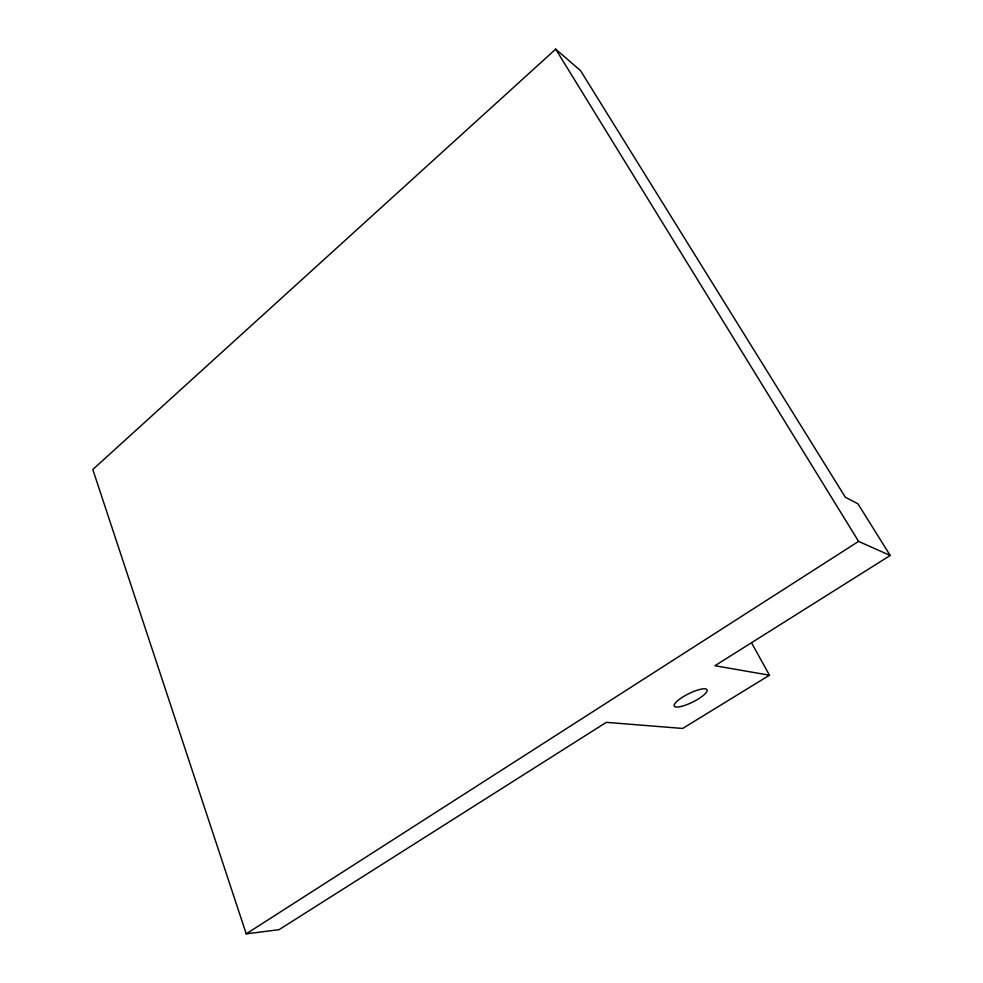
<?xml version="1.0" encoding="UTF-8"?>
<svg xmlns="http://www.w3.org/2000/svg" width="983" height="983" viewBox="0 0 983 983"><rect width="100%" height="100%" fill="white"/><g stroke="black" fill="none" stroke-linecap="round" stroke-linejoin="round"><path stroke-width="1.47" d="M769.456 675.21L714.948 665.724L890.193 555.481L857.913 503.763L845.392 497.324L580.498 70.592L555.702 49.15L92.807 469.505L246.229 933.85L279.037 929.685L606.314 722.345L682.669 728.452L769.456 675.21L751.663 643.017M246.229 933.85L858.577 541.387L890.193 555.481M555.702 49.15L858.577 541.387M680.973 706.494A18.272 4.62 -26.4 0 0 707.072 690.951A18.272 4.62 -26.4 0 0 683.947 696.308A18.272 4.62 -26.4 0 0 680.973 706.494"/></g></svg>
